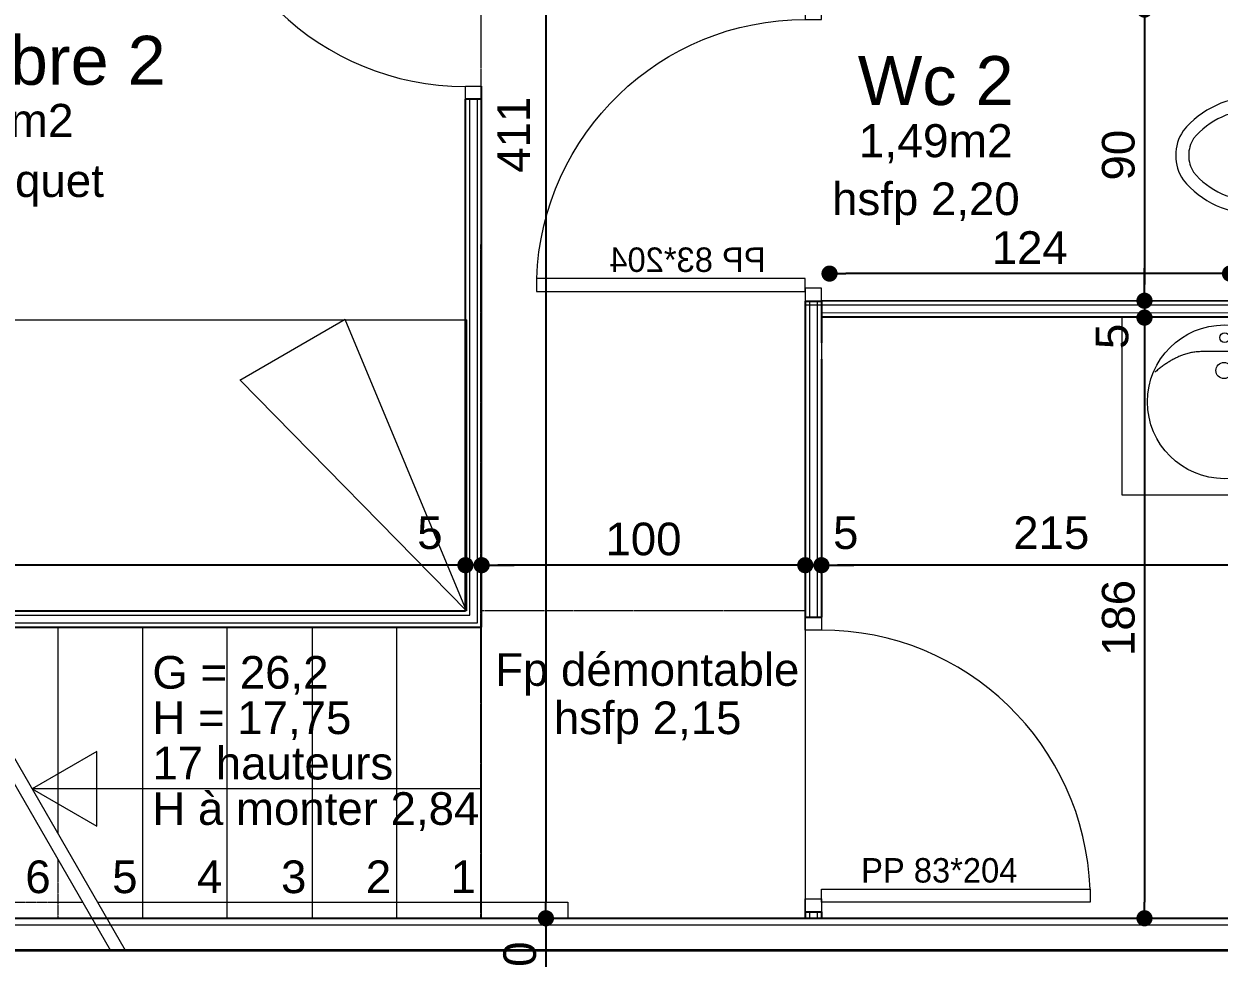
# Model space of a CAD drawing. Header units: centimetres. Extents: x 16433 to 114398, y -50094 to -12305.
# Drawn here: x 60870.3 to 61239.6, y -32166.4 to -31877.7 of the extents above; entities that cross this region are included whole.
import ezdxf

# ---------------------------------------------------------------- set-up
doc = ezdxf.new("R2010")
doc.units = ezdxf.units.CM
doc.header["$LTSCALE"] = 0.5
doc.linetypes.add('Style de ligne -1', pattern=[0.41664, 0.20828, -0.20836])
doc.linetypes.add('Style de ligne -5', pattern=[0.20828, 0.069425, -0.138855])
doc.layers.get('0').update_dxf_attribs({"linetype": 'CONTINUOUS'})
doc.layers.get('DEFPOINTS').update_dxf_attribs({"linetype": 'CONTINUOUS'})
doc.layers.add('3-BAT C-Niveau-3', color=7, linetype='CONTINUOUS')
doc.styles.add('Futura Book', font='')
doc.styles.add('Helvetica', font='')
doc.styles.get('Futura Book').set_extended_font_data('Futura Book')
doc.styles.get('Helvetica').set_extended_font_data('Helvetica')
doc.dimstyles.new('IS', dxfattribs={"dimtxt": 10.08724, "dimasz": 5.007446, "dimexe": 2, "dimexo": 10, "dimgap": 3, "dimtad": 1, "dimdec": 1, "dimtxsty": 'Helvetica', "dimblk": 'DOT', "dimblk1": 'DOT', "dimblk2": 'DOT', "dimcen": 0, "dimdle": 10, "dimazin": 0, "dimtfac": 0.8, "dimtdec": 1, "dimtix": 1, "dimtmove": 0, "dimatfit": 0, "dimldrblk": 'VW_FILLEDARROW-1', "dimfxl": 10, "dimfxlon": 1, "dimfrac": 2, "dimtolj": 1, "dimarcsym": 0})

# ---------------------------------------------------------------- blocks, each defined once
blk = doc.blocks.new('PORTE 83_204')
at = {"color": 7, "linetype": 'Continuous', "lineweight": 13, "flags": 128}
for points in [[(38.5, 2.5), (38.5, 85.5), (42.5, 85.5), (42.5, 2.5)], [(-45.5, 2.5), (-41.5, 2.5), (-41.5, -2.5), (-45.5, -2.5)], [(41.5, 2.5), (45.5, 2.5), (45.5, -2.5), (41.5, -2.5)]]:
    blk.add_lwpolyline(points, close=True, dxfattribs=at)
at = {"color": 7, "linetype": 'Continuous', "lineweight": 5}
blk.add_arc((41.5, 2.5), 83.05, 92.0697, 180, dxfattribs=at)
at = {"color": 7, "insert": (28.91, 14.76), "char_height": 7.55165, "width": 66.7422, "attachment_point": 1, "rotation": 90, "line_spacing_factor": 0.962448, "style": 'Futura Book'}
blk.add_mtext('\\pt10.172,20.344,30.516,40.688,50.86,61.032,71.205,81.407,91.526,101.72,111.92,122.03,132.23,142.42,152.62,162.74,172.93,183.13,193.25,203.44,213.64,223.76;PP 83*204', dxfattribs=at)
blk = doc.blocks.new('Groupe-21-1')
at = {"color": 7, "linetype": 'Continuous', "lineweight": 18}
for p, q in [((16982.78, -45853.08), (17039.81, -45771.09)), ((17064.28, -45799.53), (17039.76, -45771.04)), ((16982.78, -45853.08), (17064.28, -45799.53)), ((17064.28, -45799.53), (17071.22, -45836.47))]:
    blk.add_line(p, q, dxfattribs=at)
at = {"color": 7, "linetype": 'Continuous', "lineweight": 18, "flags": 128}
blk.add_lwpolyline([(16947.42, -45666.39), (17035.85, -45649.65), (17071.2, -45836.33), (16982.78, -45853.08)], close=True, dxfattribs=at)
blk = doc.blocks.new('Sol parquet')
at = {"color": 7, "insert": (0, -0.78), "char_height": 10.0872, "width": 92.0341, "attachment_point": 2, "line_spacing_factor": 0.834288, "style": 'Helvetica'}
blk.add_mtext('\\pt41.872,83.623;sol parquet', dxfattribs=at)
blk = doc.blocks.new('Groupe-22-1')
at = {"color": 7, "linetype": 'Continuous', "lineweight": 13}
for p, q in [((16955.45, -45681.68), (16859.19, -45764.55)), ((16860.04, -45769.09), (16956.31, -45686.22))]:
    blk.add_line(p, q, dxfattribs=at)
at = {"color": 7, "linetype": 'Continuous', "lineweight": 5}
for p, q in [((16954.4, -45729.88), (16891.82, -45741.73)), ((16929.65, -45867.9), (16903.8, -45731.42)), ((16959.27, -45755.63), (16870.84, -45772.37)), ((16875.72, -45798.11), (16964.15, -45781.37)), ((16969.02, -45807.11), (16880.59, -45823.86)), ((16885.47, -45849.6), (16973.9, -45832.85))]:
    blk.add_line(p, q, dxfattribs=at)
at = {"color": 7, "linetype": 'Style de ligne -5', "lineweight": 5}
blk.add_line((16883.96, -45743.22), (16865.97, -45746.63), dxfattribs=at)
at = {"color": 7, "linetype": 'Style de ligne -5', "lineweight": 5, "flags": 128}
for points in [[(16946.7, -45689.22), (16933.27, -45618.32), (16932.73, -45615.46), (16998.56, -45602.99), (16981.81, -45514.56), (16827.55, -45543.77), (16867.94, -45757.02)], [(16867.94, -45757.02), (16827.55, -45543.77), (16832.46, -45542.84), (16872.31, -45753.25)]]:
    blk.add_lwpolyline(points, dxfattribs=at)
at = {"color": 7, "linetype": 'Continuous', "lineweight": 5, "flags": 128}
for points in [[(16868.8, -45761.55), (16890.34, -45875.34), (16978.77, -45858.59), (16947.56, -45693.75)], [(16873.17, -45757.79), (16900.21, -45900.55), (16895.3, -45901.48), (16868.8, -45761.55)]]:
    blk.add_lwpolyline(points, dxfattribs=at)
blk.add_lwpolyline([(16918.87, -45748.92), (16903.8, -45731.42), (16896.18, -45753.22)], close=True, dxfattribs=at)
blk = doc.blocks.new('hsfp 2.15')
at = {"color": 7, "insert": (0, -0.78), "char_height": 10.0872, "attachment_point": 2, "line_spacing_factor": 0.834288, "style": 'Helvetica'}
blk.add_mtext('\\pt41.872;hsfp 2,15', dxfattribs=at)
blk = doc.blocks.new('hsfp 2.20')
at = {"color": 7, "insert": (0, -0.78), "char_height": 10.0872, "attachment_point": 2, "line_spacing_factor": 0.834288, "style": 'Helvetica'}
blk.add_mtext('\\pt41.872;hsfp 2,20', dxfattribs=at)
blk = doc.blocks.new('Groupe-23-1')
at = {"color": 7, "linetype": 'Continuous', "lineweight": 18, "flags": 128}
blk.add_lwpolyline([(17109.66, -46035.22), (17131.99, -46153.12), (17077.95, -46163.36), (17055.62, -46045.45)], close=True, dxfattribs=at)
at = {"color": 7, "linetype": 'Continuous', "lineweight": 5}
for centre, major_axis in [((17089.86, -46071.14), (23.34, 4.42)), ((17099.34, -46069.23), (0.47, -2.46)), ((17109.38, -46067.54), (0.28, -1.47)), ((17100.42, -46126.93), (23.34, 4.42)), ((17109.95, -46125.24), (-0.47, 2.46)), ((17119.91, -46123.14), (-0.28, 1.47))]:
    blk.add_ellipse(centre, major_axis=major_axis, ratio=1, dxfattribs=at)
for points in [[(17102.84, -46090.53), (17107.83, -46083), (17106.43, -46075.33), (17105.03, -46067.66), (17103.72, -46061.03), (17102.41, -46054.41), (17094.85, -46048.34)], [(17105.42, -46104.13), (17112.81, -46109.32), (17114.31, -46116.97), (17115.81, -46124.62), (17117.02, -46131.27), (17118.23, -46137.91), (17113.41, -46146.32)]]:
    blk.add_open_spline(points, degree=2, knots=[0, 0, 0, 0.333333, 0.333333, 0.666667, 0.666667, 1, 1, 1], dxfattribs=at)
blk = doc.blocks.new('Groupe-24-1')
at = {"color": 7, "linetype": 'Continuous', "lineweight": 25}
for p, q in [((16915.98, -45527.03), (16978.77, -45858.59)), ((16920.89, -45526.1), (16982.76, -45852.75)), ((16982.76, -45852.75), (17138.1, -45823.33)), ((17139.03, -45828.25), (17138.1, -45823.33)), ((16978.77, -45858.59), (17139.03, -45828.25)), ((17096.32, -45938.11), (17000.33, -45956.29)), ((17096.32, -45938.11), (17097.25, -45943.02)), ((17097.25, -45943.02), (17084.6, -45945.42)), ((17123.22, -46106.47), (17092.38, -45943.95)), ((17128.13, -46105.53), (17097.29, -45943.02)), ((17079.69, -45946.35), (17001.26, -45961.2)), ((17000.33, -45956.29), (17001.26, -45961.2)), ((16910.92, -45973.22), (16908.95, -45973.59)), ((16910.92, -45973.22), (16911.85, -45978.14)), ((16911.85, -45978.14), (16909.88, -45978.51))]:
    blk.add_line(p, q, dxfattribs=at)
at = {"color": 7, "linetype": 'Continuous', "lineweight": 5}
for p, q in [((16917.26, -45526.79), (16979.81, -45857.08)), ((16917.26, -45526.79), (16979.81, -45857.08)), ((16919.62, -45526.34), (16981.72, -45854.27)), ((16919.62, -45526.34), (16981.72, -45854.27)), ((16920.89, -45526.1), (16982.76, -45852.75)), ((16982.76, -45852.75), (17138.1, -45823.33)), ((16979.81, -45857.08), (17138.79, -45826.97)), ((16979.81, -45857.08), (17138.79, -45826.97)), ((16981.72, -45854.27), (17138.34, -45824.61)), ((16981.72, -45854.27), (17138.34, -45824.61)), ((17096.56, -45939.39), (17000.57, -45957.57)), ((17096.56, -45939.39), (17000.57, -45957.57)), ((17097.01, -45941.75), (17001.02, -45959.93)), ((17097.01, -45941.75), (17001.02, -45959.93)), ((17097.25, -45943.02), (17001.26, -45961.2)), ((17123.22, -46106.47), (17092.38, -45943.95)), ((17124.49, -46106.22), (17093.65, -45943.71)), ((17124.49, -46106.22), (17093.65, -45943.71)), ((17126.85, -46105.78), (17096.01, -45943.26)), ((17126.85, -46105.78), (17096.01, -45943.26)), ((16911.16, -45974.5), (16909.19, -45974.87)), ((16911.16, -45974.5), (16909.19, -45974.87)), ((16911.61, -45976.86), (16909.64, -45977.23)), ((16911.61, -45976.86), (16909.64, -45977.23)), ((16911.85, -45978.14), (16909.88, -45978.51))]:
    blk.add_line(p, q, dxfattribs=at)
at = {"color": 251, "linetype": 'Style de ligne -1', "lineweight": 5, "true_color": 0x616161, "flags": 128}
blk.add_lwpolyline([(17184.85, -45921.35), (17216.56, -46088.79), (17126.79, -46105.79), (17095.08, -45938.35), (16908.95, -45973.59), (16890.3, -45875.12), (17086.71, -45837.93), (17086.71, -45837.94), (17294.47, -45798.81), (17313.07, -45897.04)], close=True, dxfattribs=at)
at = {"color": 7, "linetype": 'Style de ligne -1', "lineweight": 13, "flags": 128}
blk.add_lwpolyline([(16983.79, -45857.64), (17002.4, -45955.9), (16908.95, -45973.59), (16890.34, -45875.34)], close=True, dxfattribs=at)
at = {"color": 7, "linetype": 'Continuous', "lineweight": 18, "flags": 128}
for points in [[(17155.76, -46100.36), (17188.88, -46094.07), (17184.25, -46063.57, 0.116334), (17179.4, -46051.58, 0.116144), (17169.72, -46043.03, 0.147727), (17161.87, -46042.2, 0.147725), (17154.9, -46045.84), (17154.89, -46045.84, 0.11673), (17149.01, -46057.35, 0.115952), (17148.88, -46070.28)], [(17168.95, -46079.49), (17168.97, -46079.49, 0.197992), (17177.79, -46074.17, 0.198081), (17180.28, -46064.17, 0.114919), (17176.18, -46053.98), (17176.18, -46053.97, 0.115526), (17167.99, -46046.64, 0.142778), (17162.62, -46046.13, 0.142778), (17157.81, -46048.58, 0.114832), (17152.88, -46058.38), (17152.88, -46058.4, 0.115368), (17152.81, -46069.39, 0.198081), (17158.8, -46077.78, 0.198023), (17168.95, -46079.49)]]:
    blk.add_lwpolyline(points, format="xyb", close=True, dxfattribs=at)
at = {"color": 7}
for name in ['Groupe-22-1', 'Groupe-21-1', 'Groupe-23-1']:
    blk.add_blockref(name, (0, 0), dxfattribs=at)
for name, p, rotation in [('Sol parquet', (17091.82, -45682.89), 280.7235947438887), ('PORTE 83_204', (17183.27, -45817.32), 10.72359474390921), ('hsfp 2.15', (16966.48, -45913.12), 280.7235947438887), ('hsfp 2.20', (17140.07, -45967.76), 280.7235947438887), ('PORTE 83_204', (16956.09, -45967.21), 190.7235947438886)]:
    blk.add_blockref(name, p, dxfattribs=dict(at, rotation=rotation))
at = {"color": 7, "xscale": -1, "rotation": 10.72359474388856}
blk.add_blockref('PORTE 83_204', (17141.49, -45932.1), dxfattribs=at)
at = {"color": 7, "rotation": 280.7236, "line_spacing_factor": 0.834288, "style": 'Helvetica'}
for s, insert, char_height, width, attachment_point in [('\\pt38.084,75.579,113.36;Chambre 2\\P{\\H0.6752x;9,39m2}\\P', (17130.39, -45677.31), 15.1309, 134.4485, 2), ('\\pt38.079,76.219;G = 26,2\\PH = 17,75\\P17 hauteurs\\PH à monter 2,84\\P', (16951.04, -45760.29), 10.0872, 139.5882, 1), ('\\pt38.079,76.512,114.79;Fp démontable\\P', (16980.35, -45910.37), 10.0872, 117.4923, 2)]:
    blk.add_mtext(s, dxfattribs=dict(at, insert=insert, char_height=char_height, width=width, attachment_point=attachment_point))
for s, insert, char_height, attachment_point in [('\\pt9.7059;6\\P', (16881.66, -45733.47), 10.0872, 1), ('\\pt9.7059;5\\P', (16886.65, -45759.85), 10.0872, 1), ('4\\P', (16891.52, -45785.55), 10.09, 1), ('3\\P', (16896.36, -45811.11), 10.09, 1), ('\\pt12.296;2\\P', (16901.24, -45836.85), 10.0872, 1), ('\\pt12.296;1\\P', (16906.11, -45862.59), 10.0872, 1), ('\\pt38.084;Wc 2\\P{\\H0.6752x;1,49m2}\\P', (17178.24, -45963.62), 15.1309, 2)]:
    blk.add_mtext(s, dxfattribs=dict(at, insert=insert, char_height=char_height, attachment_point=attachment_point))
blk = doc.blocks.new('_DOT')
at = {"color": 0, "linetype": 'ByBlock', "lineweight": -2}
blk.add_line((-0.5, 0), (-1, 0), dxfattribs=at)
at = {"color": 0, "linetype": 'ByBlock', "const_width": 0.5}
blk.add_lwpolyline([(-0.25, 0, 1), (0.25, 0, 1)], format="xyb", close=True, dxfattribs=at)
blk = doc.blocks.new('*D1830')
at = {"layer": '3-BAT C-Niveau-3', "color": 0, "linetype": 'Continuous', "lineweight": -2, "transparency": 16777216}
blk.add_line((61001.74, -32044.95), (60679.29, -32044.95), dxfattribs=at)
at = {"layer": 'DEFPOINTS', "color": 0, "linetype": 'Continuous', "transparency": 16777216}
for p in [(61006.74, -31953.86), (60674.28, -32016.71), (60674.28, -32044.95)]:
    blk.add_point(p, dxfattribs=at)
at = {"layer": '3-BAT C-Niveau-3', "color": 0, "linetype": 'Continuous', "lineweight": -2, "transparency": 16777216, "xscale": 5.007446289062499, "yscale": 5.007446289062499, "zscale": 5.007446289062499, "rotation": 180}
blk.add_blockref('_DOT', (60674.28, -32044.95), dxfattribs=at)
at = {"layer": '3-BAT C-Niveau-3', "color": 0, "linetype": 'Continuous', "lineweight": -2, "transparency": 16777216, "xscale": 5.007446289062499, "yscale": 5.007446289062499, "zscale": 5.007446289062499}
blk.add_blockref('_DOT', (61006.74, -32044.95), dxfattribs=at)
at = {"layer": '3-BAT C-Niveau-3', "color": 0, "linetype": 'Continuous', "lineweight": 5, "transparency": 16777216, "insert": (60840.51, -32036.91), "char_height": 10.087, "attachment_point": 5, "style": 'Helvetica'}
blk.add_mtext('\\A1;332', dxfattribs=at)
blk = doc.blocks.new('VW_FILLEDARROW-1')
at = {"color": 0, "linetype": 'Continuous', "lineweight": 5, "flags": 128}
blk.add_lwpolyline([(-1.997, 0.535), (0, 0), (-1.997, -0.535)], close=True, dxfattribs=at)
blk = doc.blocks.new('*D1831')
at = {"layer": '3-BAT C-Niveau-3', "color": 0, "linetype": 'Continuous', "lineweight": -2, "transparency": 16777216}
for p, q in [((61001.74, -32044.95), (60996.73, -32044.95)), ((61011.74, -32044.95), (61006.74, -32044.95)), ((61016.75, -32044.95), (61021.76, -32044.95))]:
    blk.add_line(p, q, dxfattribs=at)
at = {"layer": 'DEFPOINTS', "color": 0, "linetype": 'Continuous', "transparency": 16777216}
for p in [(61006.74, -31953.86), (61006.74, -32044.95), (61011.74, -32051.24)]:
    blk.add_point(p, dxfattribs=at)
at = {"layer": '3-BAT C-Niveau-3', "color": 0, "linetype": 'Continuous', "lineweight": -2, "transparency": 16777216, "xscale": 5.007446289062499, "yscale": 5.007446289062499, "zscale": 5.007446289062499}
blk.add_blockref('_DOT', (61006.74, -32044.95), dxfattribs=at)
at = {"layer": '3-BAT C-Niveau-3', "color": 0, "linetype": 'Continuous', "lineweight": -2, "transparency": 16777216, "xscale": 5.007446289062499, "yscale": 5.007446289062499, "zscale": 5.007446289062499, "rotation": 180}
blk.add_blockref('_DOT', (61011.74, -32044.95), dxfattribs=at)
at = {"layer": '3-BAT C-Niveau-3', "color": 0, "linetype": 'Continuous', "lineweight": 5, "transparency": 16777216, "insert": (60995.75, -32034.97), "char_height": 10.087, "attachment_point": 5, "style": 'Helvetica'}
blk.add_mtext('\\A1;5', dxfattribs=at)
blk = doc.blocks.new('*D1832')
at = {"layer": '3-BAT C-Niveau-3', "color": 0, "linetype": 'Continuous', "lineweight": -2, "transparency": 16777216}
blk.add_line((61106.74, -32044.95), (61016.75, -32044.95), dxfattribs=at)
at = {"layer": 'DEFPOINTS', "color": 0, "linetype": 'Continuous', "transparency": 16777216}
for p in [(61011.74, -32044.95), (61111.74, -32045.86), (61011.74, -32051.24)]:
    blk.add_point(p, dxfattribs=at)
at = {"layer": '3-BAT C-Niveau-3', "color": 0, "linetype": 'Continuous', "lineweight": -2, "transparency": 16777216, "xscale": 5.007446289062499, "yscale": 5.007446289062499, "zscale": 5.007446289062499, "rotation": 180}
blk.add_blockref('_DOT', (61011.74, -32044.95), dxfattribs=at)
at = {"layer": '3-BAT C-Niveau-3', "color": 0, "linetype": 'Continuous', "lineweight": -2, "transparency": 16777216, "xscale": 5.007446289062499, "yscale": 5.007446289062499, "zscale": 5.007446289062499}
blk.add_blockref('_DOT', (61111.74, -32044.95), dxfattribs=at)
at = {"layer": '3-BAT C-Niveau-3', "color": 0, "linetype": 'Continuous', "lineweight": 5, "transparency": 16777216, "insert": (61061.74, -32036.91), "char_height": 10.087, "attachment_point": 5, "style": 'Helvetica'}
blk.add_mtext('\\A1;100', dxfattribs=at)
blk = doc.blocks.new('*D1833')
at = {"layer": '3-BAT C-Niveau-3', "color": 0, "linetype": 'Continuous', "lineweight": -2, "transparency": 16777216}
for p, q in [((61106.74, -32044.95), (61101.73, -32044.95)), ((61116.74, -32044.95), (61111.74, -32044.95)), ((61121.75, -32044.95), (61126.76, -32044.95))]:
    blk.add_line(p, q, dxfattribs=at)
at = {"layer": 'DEFPOINTS', "color": 0, "linetype": 'Continuous', "transparency": 16777216}
for p in [(61111.74, -32044.95), (61116.74, -32043.86), (61111.74, -32045.86)]:
    blk.add_point(p, dxfattribs=at)
at = {"layer": '3-BAT C-Niveau-3', "color": 0, "linetype": 'Continuous', "lineweight": -2, "transparency": 16777216, "xscale": 5.007446289062499, "yscale": 5.007446289062499, "zscale": 5.007446289062499}
blk.add_blockref('_DOT', (61111.74, -32044.95), dxfattribs=at)
at = {"layer": '3-BAT C-Niveau-3', "color": 0, "linetype": 'Continuous', "lineweight": -2, "transparency": 16777216, "xscale": 5.007446289062499, "yscale": 5.007446289062499, "zscale": 5.007446289062499, "rotation": 180}
blk.add_blockref('_DOT', (61116.74, -32044.95), dxfattribs=at)
at = {"layer": '3-BAT C-Niveau-3', "color": 0, "linetype": 'Continuous', "lineweight": 5, "transparency": 16777216, "insert": (61124.25, -32034.97), "char_height": 10.087, "attachment_point": 5, "style": 'Helvetica'}
blk.add_mtext('\\A1;5', dxfattribs=at)
blk = doc.blocks.new('*D1834')
at = {"layer": '3-BAT C-Niveau-3', "color": 0, "linetype": 'Continuous', "lineweight": -2, "transparency": 16777216}
blk.add_line((61326.63, -32044.95), (61121.75, -32044.95), dxfattribs=at)
at = {"layer": 'DEFPOINTS', "color": 0, "linetype": 'Continuous', "transparency": 16777216}
for p in [(61331.64, -31983.86), (61116.74, -32043.86), (61116.74, -32044.95)]:
    blk.add_point(p, dxfattribs=at)
at = {"layer": '3-BAT C-Niveau-3', "color": 0, "linetype": 'Continuous', "lineweight": -2, "transparency": 16777216, "xscale": 5.007446289062499, "yscale": 5.007446289062499, "zscale": 5.007446289062499, "rotation": 180}
blk.add_blockref('_DOT', (61116.74, -32044.95), dxfattribs=at)
at = {"layer": '3-BAT C-Niveau-3', "color": 0, "linetype": 'Continuous', "lineweight": -2, "transparency": 16777216, "xscale": 5.007446289062499, "yscale": 5.007446289062499, "zscale": 5.007446289062499}
blk.add_blockref('_DOT', (61331.64, -32044.95), dxfattribs=at)
at = {"layer": '3-BAT C-Niveau-3', "color": 0, "linetype": 'Continuous', "lineweight": 5, "transparency": 16777216, "insert": (61187.75, -32034.97), "char_height": 10.087, "attachment_point": 5, "style": 'Helvetica'}
blk.add_mtext('\\A1;215', dxfattribs=at)
blk = doc.blocks.new('*D1851')
at = {"layer": '3-BAT C-Niveau-3', "color": 0, "linetype": 'Continuous', "lineweight": -2, "transparency": 16777216}
blk.add_line((61031.6, -31747.76), (61031.6, -32149.06), dxfattribs=at)
at = {"layer": 'DEFPOINTS', "color": 0, "linetype": 'Continuous', "transparency": 16777216}
for p in [(61061.73, -31742.75), (61031.6, -32154.06), (61059.1, -32154.06)]:
    blk.add_point(p, dxfattribs=at)
at = {"layer": '3-BAT C-Niveau-3', "color": 0, "linetype": 'Continuous', "lineweight": -2, "transparency": 16777216, "xscale": 5.007446289062499, "yscale": 5.007446289062499, "zscale": 5.007446289062499}
for p, rotation in [((61031.6, -31742.75), 90), ((61031.6, -32154.06), 270)]:
    blk.add_blockref('_DOT', p, dxfattribs=dict(at, rotation=rotation))
at = {"layer": '3-BAT C-Niveau-3', "color": 0, "linetype": 'Continuous', "lineweight": 5, "transparency": 16777216, "insert": (61021.61, -31911.91), "char_height": 10.087, "attachment_point": 5, "rotation": 90, "style": 'Helvetica'}
blk.add_mtext('\\A1;411', dxfattribs=at)
blk = doc.blocks.new('*D1852')
at = {"layer": '3-BAT C-Niveau-3', "color": 0, "linetype": 'Continuous', "lineweight": -2, "transparency": 16777216}
blk.add_line((61237.97, -31954.85), (61124.25, -31954.85), dxfattribs=at)
at = {"layer": 'DEFPOINTS', "color": 0, "linetype": 'Continuous', "transparency": 16777216}
for p in [(61119.24, -31947.75), (61242.98, -31947.8), (61119.24, -31954.85)]:
    blk.add_point(p, dxfattribs=at)
at = {"layer": '3-BAT C-Niveau-3', "color": 0, "linetype": 'Continuous', "lineweight": -2, "transparency": 16777216, "xscale": 5.007446289062499, "yscale": 5.007446289062499, "zscale": 5.007446289062499, "rotation": 180}
blk.add_blockref('_DOT', (61119.24, -31954.85), dxfattribs=at)
at = {"layer": '3-BAT C-Niveau-3', "color": 0, "linetype": 'Continuous', "lineweight": -2, "transparency": 16777216, "xscale": 5.007446289062499, "yscale": 5.007446289062499, "zscale": 5.007446289062499}
blk.add_blockref('_DOT', (61242.98, -31954.85), dxfattribs=at)
at = {"layer": '3-BAT C-Niveau-3', "color": 0, "linetype": 'Continuous', "lineweight": 5, "transparency": 16777216, "insert": (61181.11, -31946.8), "char_height": 10.087, "attachment_point": 5, "style": 'Helvetica'}
blk.add_mtext('\\A1;124', dxfattribs=at)
blk = doc.blocks.new('*D1902')
at = {"layer": '3-BAT C-Niveau-3', "color": 0, "linetype": 'Continuous', "lineweight": -2, "transparency": 16777216}
for p, q in [((61216.56, -31968.45), (61218.56, -31968.45)), ((61216.56, -31973.46), (61216.56, -32149.06)), ((61216.56, -32154.06), (61218.56, -32154.06))]:
    blk.add_line(p, q, dxfattribs=at)
at = {"layer": 'DEFPOINTS', "color": 0, "linetype": 'Continuous', "transparency": 16777216}
for p in [(61211.75, -31968.45), (61211.75, -32154.06), (61216.56, -32154.06)]:
    blk.add_point(p, dxfattribs=at)
at = {"layer": '3-BAT C-Niveau-3', "color": 0, "linetype": 'Continuous', "lineweight": -2, "transparency": 16777216, "xscale": 5.007446289062499, "yscale": 5.007446289062499, "zscale": 5.007446289062499}
for p, rotation in [((61216.56, -31968.45), 90), ((61216.56, -32154.06), 270)]:
    blk.add_blockref('_DOT', p, dxfattribs=dict(at, rotation=rotation))
at = {"layer": '3-BAT C-Niveau-3', "color": 0, "linetype": 'Continuous', "lineweight": 5, "transparency": 16777216, "insert": (61208.52, -32061.26), "char_height": 10.087, "attachment_point": 5, "rotation": 90, "style": 'Helvetica'}
blk.add_mtext('\\A1;186', dxfattribs=at)
blk = doc.blocks.new('*D1903')
at = {"layer": '3-BAT C-Niveau-3', "color": 0, "linetype": 'Continuous', "lineweight": -2, "transparency": 16777216}
for p, q in [((61216.56, -31958.22), (61216.56, -31953.21)), ((61216.56, -31963.23), (61214.56, -31963.23)), ((61216.56, -31963.23), (61216.56, -31968.45)), ((61216.56, -31968.45), (61218.56, -31968.45)), ((61216.56, -31973.46), (61216.56, -31978.47))]:
    blk.add_line(p, q, dxfattribs=at)
at = {"layer": 'DEFPOINTS', "color": 0, "linetype": 'Continuous', "transparency": 16777216}
for p in [(61220.96, -31963.23), (61211.75, -31968.45), (61216.56, -31968.45)]:
    blk.add_point(p, dxfattribs=at)
at = {"layer": '3-BAT C-Niveau-3', "color": 0, "linetype": 'Continuous', "lineweight": -2, "transparency": 16777216, "xscale": 5.007446289062499, "yscale": 5.007446289062499, "zscale": 5.007446289062499}
for p, rotation in [((61216.56, -31963.23), 270), ((61216.56, -31968.45), 90)]:
    blk.add_blockref('_DOT', p, dxfattribs=dict(at, rotation=rotation))
at = {"layer": '3-BAT C-Niveau-3', "color": 0, "linetype": 'Continuous', "lineweight": 5, "transparency": 16777216, "insert": (61206.58, -31974.25), "char_height": 10.087, "attachment_point": 5, "rotation": 90, "style": 'Helvetica'}
blk.add_mtext('\\A1;5', dxfattribs=at)
blk = doc.blocks.new('*D1904')
at = {"layer": '3-BAT C-Niveau-3', "color": 0, "linetype": 'Continuous', "lineweight": -2, "transparency": 16777216}
for p, q in [((61226.56, -31873.26), (61214.56, -31873.26)), ((61216.56, -31878.27), (61216.56, -31958.22)), ((61216.56, -31963.23), (61214.56, -31963.23))]:
    blk.add_line(p, q, dxfattribs=at)
at = {"layer": 'DEFPOINTS', "color": 0, "linetype": 'Continuous', "transparency": 16777216}
for p in [(61238, -31873.26), (61216.56, -31963.23), (61220.96, -31963.23)]:
    blk.add_point(p, dxfattribs=at)
at = {"layer": '3-BAT C-Niveau-3', "color": 0, "linetype": 'Continuous', "lineweight": -2, "transparency": 16777216, "xscale": 5.007446289062499, "yscale": 5.007446289062499, "zscale": 5.007446289062499}
for p, rotation in [((61216.56, -31873.26), 90), ((61216.56, -31963.23), 270)]:
    blk.add_blockref('_DOT', p, dxfattribs=dict(at, rotation=rotation))
at = {"layer": '3-BAT C-Niveau-3', "color": 0, "linetype": 'Continuous', "lineweight": 5, "transparency": 16777216, "insert": (61208.52, -31918.25), "char_height": 10.087, "attachment_point": 5, "rotation": 90, "style": 'Helvetica'}
blk.add_mtext('\\A1;90', dxfattribs=at)
blk = doc.blocks.new('*D1905')
at = {"layer": '3-BAT C-Niveau-3', "color": 0, "linetype": 'Continuous', "lineweight": -2, "transparency": 16777216}
for p, q in [((61216.56, -31863.26), (61216.56, -31858.25)), ((61226.56, -31868.26), (61214.56, -31868.26)), ((61216.56, -31868.26), (61216.56, -31873.26)), ((61226.56, -31873.26), (61214.56, -31873.26)), ((61216.56, -31878.27), (61216.56, -31883.28))]:
    blk.add_line(p, q, dxfattribs=at)
at = {"layer": 'DEFPOINTS', "color": 0, "linetype": 'Continuous', "transparency": 16777216}
for p in [(61238.75, -31868.26), (61216.56, -31873.26), (61238, -31873.26)]:
    blk.add_point(p, dxfattribs=at)
at = {"layer": '3-BAT C-Niveau-3', "color": 0, "linetype": 'Continuous', "lineweight": -2, "transparency": 16777216, "xscale": 5.007446289062499, "yscale": 5.007446289062499, "zscale": 5.007446289062499}
for p, rotation in [((61216.56, -31868.26), 270), ((61216.56, -31873.26), 90)]:
    blk.add_blockref('_DOT', p, dxfattribs=dict(at, rotation=rotation))
at = {"layer": '3-BAT C-Niveau-3', "color": 0, "linetype": 'Continuous', "lineweight": 5, "transparency": 16777216, "insert": (61206.58, -31861.52), "char_height": 10.087, "attachment_point": 5, "rotation": 90, "style": 'Helvetica'}
blk.add_mtext('\\A1;5', dxfattribs=at)
blk = doc.blocks.new('*D1929')
at = {"layer": '3-BAT C-Niveau-3', "color": 0, "linetype": 'Continuous', "lineweight": -2, "transparency": 16777216}
blk.add_line((61031.6, -32159.07), (61031.6, -32179.06), dxfattribs=at)
at = {"layer": 'DEFPOINTS', "color": 0, "linetype": 'Continuous', "transparency": 16777216}
for p in [(61021.1, -32154.06), (61011.6, -32184.06), (61031.6, -32184.06)]:
    blk.add_point(p, dxfattribs=at)
at = {"layer": '3-BAT C-Niveau-3', "color": 0, "linetype": 'Continuous', "lineweight": -2, "transparency": 16777216, "xscale": 5.007446289062499, "yscale": 5.007446289062499, "zscale": 5.007446289062499}
for p, rotation in [((61031.6, -32154.06), 90), ((61031.6, -32184.06), 270)]:
    blk.add_blockref('_DOT', p, dxfattribs=dict(at, rotation=rotation))
at = {"layer": '3-BAT C-Niveau-3', "color": 0, "linetype": 'Continuous', "lineweight": 5, "transparency": 16777216, "insert": (61023.55, -32169.06), "char_height": 10.087, "attachment_point": 5, "rotation": 90, "style": 'Helvetica'}
blk.add_mtext('\\A1;30', dxfattribs=at)

msp = doc.modelspace()

# ---------------------------------------------------------------- linework, layer by layer
at = {"layer": '3-BAT C-Niveau-3', "color": 7, "linetype": 'Continuous', "lineweight": 5}
for p, q in [((60664.284, -32154.063), (62159.095, -32154.063)), ((60664.284, -32156.063), (62159.095, -32156.063)), ((60664.284, -32164.063), (62159.095, -32164.063)), ((62163.095, -32164.063), (60668.284, -32164.063))]:
    msp.add_line(p, q, dxfattribs=at)
at = {"layer": '3-BAT C-Niveau-3', "color": 7, "linetype": 'Continuous', "lineweight": 25}
for p, q in [((60664.284, -32154.063), (62159.095, -32154.063)), ((60664.284, -32164.063), (62159.095, -32164.063))]:
    msp.add_line(p, q, dxfattribs=at)
at = {"layer": '3-BAT C-Niveau-3', "color": 7, "linetype": 'Continuous', "lineweight": 35}
msp.add_line((62163.095, -32164.063), (60668.284, -32164.063), dxfattribs=at)

# ---------------------------------------------------------------- block references
at = {"layer": '3-BAT C-Niveau-3', "color": 7, "rotation": 79.27640525611221}
msp.add_blockref('Groupe-24-1', (12794.751, -40213.357), dxfattribs=at)

# ---------------------------------------------------------------- dimensions: what is measured, and where the dimension line sits
at = {"layer": '3-BAT C-Niveau-3', "color": 7, "linetype": 'Continuous', "lineweight": 5}
for base, p1, p2, override, picture, middle in [((61031.596, -32154.063), (61061.733, -31742.752), (61059.096, -32154.063), {"dimtxt": 10.08724, "dimdec": 0, "dimpost": '<>', "dimtxsty": 'Helvetica', "dimse1": 1, "dimse2": 1, "dimtmove": 2}, '*D1851', (61021.611, -31911.908)), ((61216.561, -31873.264), (61238.751, -31868.264), (61237.998, -31873.264), {"dimtxt": 10.08724, "dimdec": 0, "dimpost": '<>', "dimtxsty": 'Helvetica', "dimtix": 0, "dimtmove": 2}, '*D1905', (61206.576, -31861.521)), ((61216.561, -31968.454), (61220.96, -31963.229), (61211.751, -31968.454), {"dimtxt": 10.08724, "dimdec": 0, "dimpost": '<>', "dimtxsty": 'Helvetica', "dimtix": 0, "dimtmove": 2}, '*D1903', (61206.576, -31974.252))]:
    dim = msp.add_linear_dim(base=base, p1=p1, p2=p2, angle=90, dimstyle='IS', override=override, dxfattribs=at)
    dim.commit()
    dim.dimension.update_dxf_attribs({"geometry": picture, "text_midpoint": middle, "dimtype": 160})
for base, p1, p2, override, picture, middle in [((61216.561, -31963.229), (61237.998, -31873.264), (61220.96, -31963.229), {"dimtxt": 10.08724, "dimdec": 0, "dimpost": '<>', "dimtxsty": 'Helvetica', "dimtmove": 2}, '*D1904', (61208.518, -31918.246)), ((61216.561, -32154.063), (61211.751, -31968.454), (61211.751, -32154.063), {"dimtxt": 10.08724, "dimdec": 0, "dimpost": '<>', "dimtxsty": 'Helvetica', "dimtmove": 2}, '*D1902', (61208.518, -32061.259)), ((61031.596, -32184.063), (61021.096, -32154.063), (61011.596, -32184.063), {"dimtxt": 10.08724, "dimdec": 0, "dimpost": '<>', "dimtxsty": 'Helvetica', "dimse1": 1, "dimse2": 1, "dimtmove": 2}, '*D1929', (61023.552, -32169.063))]:
    dim = msp.add_linear_dim(base=base, p1=p1, p2=p2, angle=90, dimstyle='IS', override=override, dxfattribs=at)
    dim.commit()
    dim.dimension.update_dxf_attribs({"geometry": picture, "text_midpoint": middle})
for base, p1, p2, picture, middle in [((61119.245, -31954.847), (61242.978, -31947.804), (61119.245, -31947.746), '*D1852', (61181.111, -31946.803)), ((60674.284, -32044.953), (61006.745, -31953.857), (60674.284, -32016.713), '*D1830', (60840.514, -32036.91)), ((61011.745, -32044.953), (61111.745, -32045.857), (61011.745, -32051.235), '*D1832', (61061.745, -32036.91))]:
    dim = msp.add_linear_dim(base=base, p1=p1, p2=p2, dimstyle='IS', override={"dimtxt": 10.08724, "dimdec": 0, "dimpost": '<>', "dimtxsty": 'Helvetica', "dimse1": 1, "dimse2": 1, "dimtmove": 2}, dxfattribs=at)
    dim.commit()
    dim.dimension.update_dxf_attribs({"geometry": picture, "text_midpoint": middle})
for base, p1, p2, override, picture, middle in [((61006.745, -32044.953), (61011.745, -32051.235), (61006.745, -31953.857), {"dimtxt": 10.08724, "dimdec": 0, "dimpost": '<>', "dimtxsty": 'Helvetica', "dimse1": 1, "dimse2": 1, "dimtix": 0, "dimtmove": 2}, '*D1831', (60995.746, -32034.968)), ((61116.745, -32044.953), (61331.638, -31983.857), (61116.745, -32043.857), {"dimtxt": 10.08724, "dimdec": 0, "dimpost": '<>', "dimtxsty": 'Helvetica', "dimse1": 1, "dimse2": 1, "dimtmove": 2}, '*D1834', (61187.751, -32034.968)), ((61111.745, -32044.953), (61116.745, -32043.857), (61111.745, -32045.857), {"dimtxt": 10.08724, "dimdec": 0, "dimpost": '<>', "dimtxsty": 'Helvetica', "dimse1": 1, "dimse2": 1, "dimtix": 0, "dimtmove": 2}, '*D1833', (61124.249, -32034.968))]:
    dim = msp.add_linear_dim(base=base, p1=p1, p2=p2, dimstyle='IS', override=override, dxfattribs=at)
    dim.commit()
    dim.dimension.update_dxf_attribs({"geometry": picture, "text_midpoint": middle, "dimtype": 160})

doc.saveas('drawing.dxf')
